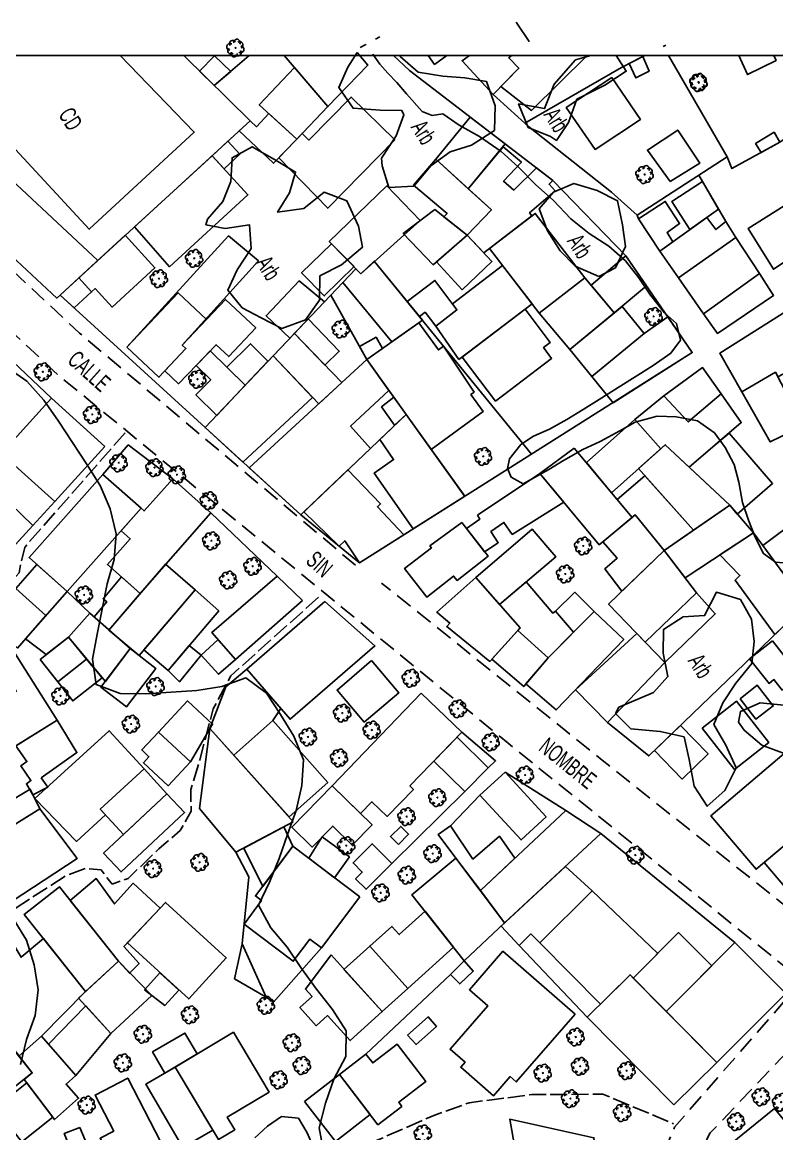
# Model space of a CAD drawing. Header units: millimetres. Extents: x 438774 to 440085, y 7202522 to 7203572.
# Drawn here: x 439328.7 to 439417.3, y 7203430.5 to 7203560.9 of the extents above; entities that cross this region are included whole.
import ezdxf

# ---------------------------------------------------------------- set-up
doc = ezdxf.new("R2010")
doc.units = ezdxf.units.MM
doc.linetypes.add('12', pattern=[3, 2, -1])
doc.linetypes.add('17', pattern=[2.5, 2, -0.5])
for name, color, linetype in [('0421', 104, 'Continuous'), ('0505', 1, 'Continuous'), ('0611', 30, 'Continuous'), ('0612', 7, 'Continuous'), ('0623', 30, 'Continuous'), ('0707', 7, 'Continuous'), ('0801', 10, 'Continuous'), ('0803', 160, 'Continuous'), ('0835', 7, 'Continuous'), ('0836', 7, 'Continuous'), ('1005', 3, 'Continuous'), ('1006', 3, 'Continuous'), ('1007', 3, 'Continuous')]:
    doc.layers.add(name, color=color, linetype=linetype)
doc.styles.add('02', font='swissc.ttf')

# ---------------------------------------------------------------- blocks, each defined once
blk = doc.blocks.new('09')
for p, q in [((-0.04, 0.01), (0.04, 0.01)), ((-0.02, 0.03), (0.02, 0.03)), ((0, 0.05), (0, 0.05)), ((-0.04, -0.01), (0.04, -0.01)), ((-0.02, -0.03), (0.02, -0.03))]:
    blk.add_line(p, q)
for points in [[(-0.61, 0.39), (-0.76, 0.34), (-0.88, 0.27), (-0.97, 0.13), (-1, 0), (-0.96, -0.15), (-0.88, -0.26), (-0.83, -0.31), (-0.73, -0.36), (-0.58, -0.38)], [(-0.12, 0.67), (-0.2, 0.77), (-0.32, 0.84), (-0.46, 0.87), (-0.62, 0.83), (-0.74, 0.77), (-0.81, 0.63), (-0.83, 0.49), (-0.83, 0.42), (-0.79, 0.32), (-0.69, 0.22), (-0.62, 0.16)], [(-0.41, 0.6), (-0.39, 0.72), (-0.35, 0.82), (-0.3, 0.88), (-0.18, 0.96), (-0.03, 1), (0.1, 0.96), (0.24, 0.87), (0.31, 0.75), (0.36, 0.62), (0.37, 0.55)], [(0.11, 0.66), (0.19, 0.71), (0.31, 0.78), (0.42, 0.81), (0.49, 0.81), (0.63, 0.78), (0.76, 0.7), (0.82, 0.58), (0.84, 0.41), (0.81, 0.28), (0.75, 0.16), (0.69, 0.06)], [(0.67, -0.42), (0.8, -0.38), (0.91, -0.29), (0.99, -0.14), (1.01, -0.01), (0.95, 0.14), (0.86, 0.24), (0.8, 0.29), (0.7, 0.32), (0.56, 0.34)], [(-0.14, -0.69), (-0.19, -0.75), (-0.3, -0.83), (-0.4, -0.87), (-0.48, -0.87), (-0.61, -0.83), (-0.74, -0.75), (-0.8, -0.63), (-0.83, -0.47), (-0.79, -0.33), (-0.7, -0.18), (-0.64, -0.12)], [(-0.38, -0.63), (-0.34, -0.76), (-0.26, -0.88), (-0.13, -0.97), (0.01, -1.01), (0.15, -0.97), (0.27, -0.88), (0.32, -0.83), (0.36, -0.73), (0.38, -0.57)], [(0.15, -0.7), (0.32, -0.83), (0.46, -0.87), (0.62, -0.85), (0.74, -0.79), (0.83, -0.66), (0.86, -0.52), (0.86, -0.45), (0.83, -0.34), (0.74, -0.24), (0.67, -0.18)]]:
    blk.add_lwpolyline(points)
blk.add_lwpolyline([(0, -0.05), (-0.05, 0), (0, 0.05), (0.05, 0)], close=True)

msp = doc.modelspace()

# ---------------------------------------------------------------- linework, layer by layer
msp.add_lwpolyline([(440081.59, 7203556.96), (438782.49, 7203556.96), (438782.49, 7202523.15), (440081.59, 7202523.15)], close=True)
at = {"layer": '0421', "linetype": 'Continuous', "flags": 128}
for points in [[(439369.04, 7203558.24), (439369.02, 7203558.26)], [(439419.52, 7203497.35), (439417.12, 7203497.54), (439415.71, 7203498.54), (439414.73, 7203500.48), (439413.94, 7203502.46), (439413.24, 7203504.55), (439412.82, 7203506.94), (439412.27, 7203508.98), (439411.21, 7203511.01), (439409.95, 7203512.7), (439407.94, 7203514.11), (439405.43, 7203514.6), (439403.2, 7203514.66), (439400.65, 7203513.97), (439398.82, 7203512.95), (439396.52, 7203511.68), (439394.47, 7203510.75), (439392.22, 7203509.46), (439390.5, 7203508.43), (439388.82, 7203507.49), (439387.47, 7203506.71), (439386.07, 7203507.5), (439385.64, 7203508.53), (439385.88, 7203509.66), (439387.23, 7203511.35), (439388.68, 7203512.31), (439390.57, 7203513.14), (439392.6, 7203514.26), (439394.53, 7203515.45), (439396.7, 7203516.82), (439398.65, 7203518.04), (439400.93, 7203519.47), (439402.75, 7203520.62), (439404.8, 7203522.06), (439405.96, 7203523.59), (439405.47, 7203525.53), (439404.07, 7203526.78), (439402.42, 7203528.85), (439401.08, 7203530.91), (439399.48, 7203532.88), (439397.54, 7203534.6), (439395.23, 7203536.11), (439393.07, 7203537.82), (439391.02, 7203539.99), (439388.99, 7203541.8), (439386.9, 7203543.91), (439384.91, 7203545.71), (439382.35, 7203547.49), (439379.96, 7203548.8), (439378.06, 7203550.14), (439376.8, 7203549.94), (439375.61, 7203550.42), (439373.8, 7203552.47), (439372.65, 7203553.82), (439371.61, 7203554.89), (439370.65, 7203555.95), (439369.82, 7203557.15)]]:
    msp.add_lwpolyline(points, dxfattribs=at)
at = {"layer": '0505', "linetype": 'Continuous', "flags": 128}
for points, elevation in [([(439326.75, 7203520.48), (439329.21, 7203518.77), (439331.21, 7203516.54), (439332.95, 7203514.09), (439334.6, 7203511.58), (439336.23, 7203509.06), (439337.84, 7203506.53), (439339.02, 7203503.78), (439339.72, 7203500.86), (439339.47, 7203497.87), (439338.66, 7203494.98), (439338.07, 7203492.04), (439337.49, 7203489.1), (439336.93, 7203486.15), (439337.36, 7203483.18), (439340.17, 7203482.15), (439343.17, 7203482.09), (439346.17, 7203482.29), (439349.16, 7203482.49), (439352.12, 7203482.96), (439354.94, 7203483.97), (439357.35, 7203482.18), (439359.01, 7203479.68), (439360.57, 7203477.12), (439361.71, 7203474.34), (439361.51, 7203471.35), (439360.84, 7203468.42), (439359.83, 7203465.59), (439358.86, 7203462.76), (439357.7, 7203459.99), (439356.4, 7203457.29), (439357.86, 7203454.66), (439359.78, 7203452.36), (439361.48, 7203449.88), (439363.24, 7203447.46), (439365.09, 7203445.08), (439366.7, 7203442.56), (439366.66, 7203439.56), (439365.27, 7203436.9), (439364.3, 7203434.06), (439363.52, 7203431.17), (439364.1, 7203428.23)], 65), ([(439327.61, 7203455.73), (439329.18, 7203453.18), (439330.09, 7203450.32), (439330.55, 7203447.36), (439330.19, 7203444.37), (439329.19, 7203441.55), (439328.46, 7203438.63)], 70)]:
    msp.add_lwpolyline(points, dxfattribs=dict(at, elevation=elevation))
at = {"layer": '0611', "linetype": '12', "flags": 128}
for points in [[(439367.82, 7203497.17), (439335.4, 7203524.42), (439305.31, 7203552.55)], [(439300.65, 7203549.6), (439332.81, 7203519.57), (439385.74, 7203476.29), (439418.9, 7203449.53), (439419.33, 7203449.01), (439419.53, 7203448.31), (439419.43, 7203447.5), (439405.25, 7203431.26), (439403.64, 7203427.49), (439400.47, 7203422.97), (439397.16, 7203419.83), (439393.79, 7203417.46), (439389.21, 7203414.52), (439367.76, 7203405.37), (439361.74, 7203401.87), (439351.11, 7203395.7), (439347.83, 7203393.37), (439345.42, 7203391.28), (439343.17, 7203388.56), (439337.08, 7203380.24), (439332.12, 7203372.27), (439327.65, 7203367.25), (439322.46, 7203361.57), (439317.48, 7203356.5), (439308.89, 7203348.57), (439294.71, 7203333.8), (439288.14, 7203325.29), (439286.49, 7203321.81), (439284.59, 7203317.74), (439283.36, 7203313.67), (439282.7, 7203310.14), (439281.8, 7203302.92), (439281.13, 7203294.43), (439281.98, 7203283.9), (439280.61, 7203259.71), (439219.54, 7203257.85), (439207.06, 7203257.76), (439113.11, 7203256.92)], [(439418.8, 7203456.8), (439396.75, 7203474.32), (439370.87, 7203495.09)], [(439449.01, 7203425.46), (439426.17, 7203444.36), (439424.2, 7203444.58), (439422.91, 7203443.88), (439420.13, 7203441.84), (439409.45, 7203430.59), (439408.16, 7203428.19), (439406.66, 7203426.05), (439398.01, 7203418.08), (439390.13, 7203411.9), (439382.42, 7203408.17), (439370.21, 7203403.35), (439359.37, 7203398.01), (439351.56, 7203393.07), (439347.32, 7203389.48), (439344.17, 7203385.67), (439337.6, 7203376.86), (439333.05, 7203369.56), (439327.75, 7203363.43), (439312.91, 7203348.72), (439298.14, 7203333.34), (439296.12, 7203330.6), (439292.55, 7203325.69), (439290.66, 7203322.32), (439289.63, 7203320.04), (439288.15, 7203315.49), (439287.36, 7203310.38), (439284.52, 7203259.91), (439284.89, 7203259.34), (439285.52, 7203259.06), (439349.65, 7203259.94), (439362.8, 7203259.95)]]:
    msp.add_lwpolyline(points, dxfattribs=at)
at = {"layer": '0623', "linetype": '17', "flags": 128}
for points in [[(439340.77, 7203512.72), (439328.97, 7203499.28), (439328.57, 7203497.68), (439328.31, 7203496.28), (439323.04, 7203490.62), (439320.73, 7203489.35), (439318.69, 7203488.14), (439315.35, 7203485.98), (439311.51, 7203483.77), (439306.71, 7203482.39), (439303.03, 7203481.95), (439298.05, 7203481.74), (439295.37, 7203481.61), (439292.29, 7203480.57), (439285.4, 7203478.27), (439275.57, 7203475.45), (439269.03, 7203473.95), (439268.09, 7203474.29), (439267.79, 7203475.04), (439263.09, 7203485.74), (439261.67, 7203485.56), (439253.02, 7203482.84)], [(439363.47, 7203493.43), (439353.15, 7203484.21), (439351.09, 7203480.33), (439349.53, 7203474.35), (439348.48, 7203470.86), (439348.5, 7203468.34), (439347.23, 7203466.07), (439344.73, 7203463.92), (439341.12, 7203460.44), (439339.23, 7203459.77), (439337.95, 7203461.43), (439336.15, 7203461.63), (439333.8, 7203460.74), (439326.49, 7203456.05), (439320.73, 7203451.97), (439315.9, 7203447.7), (439310.66, 7203442.93), (439308.93, 7203441.1), (439315.04, 7203431.52), (439319.39, 7203423.23), (439323.13, 7203417.03), (439326.75, 7203411.56), (439329.27, 7203407.28), (439337.04, 7203413.16), (439341.51, 7203417.09), (439346.19, 7203421), (439351.79, 7203423.76), (439360.09, 7203426.84), (439370.14, 7203429.64), (439377.01, 7203432.64), (439381.15, 7203434.13), (439388.51, 7203435.08), (439396.85, 7203435.13), (439405.13, 7203431.67)]]:
    msp.add_lwpolyline(points, dxfattribs=at)
at = {"layer": '0707', "linetype": 'Continuous', "flags": 128}
for points in [[(439356.11, 7203557.63), (439356.11, 7203557.63)], [(439404.25, 7203558.2), (439403.9, 7203558.03)], [(439403.9, 7203558.04), (439403.9, 7203558.03)], [(439347.65, 7203556.96), (439355.42, 7203549.32), (439332.74, 7203528.51), (439306.29, 7203553.15)], [(439372.26, 7203556.96), (439374.15, 7203555.23), (439390.95, 7203542.32), (439399.55, 7203533.47), (439407.34, 7203522.13), (439368.28, 7203497.48), (439361.37, 7203503.11), (439350.15, 7203513.32)], [(439351.22, 7203553.45), (439355.33, 7203556.96)], [(439377.09, 7203555.93), (439378.51, 7203556.96)], [(439400.85, 7203538.23), (439397.85, 7203540.94), (439388.11, 7203548.65), (439383.95, 7203552.41), (439380.31, 7203556.35), (439381.17, 7203556.96)], [(439401.76, 7203556.96), (439399.01, 7203555.58), (439387.67, 7203549.04)], [(439404.53, 7203556.96), (439411.42, 7203545.07)], [(439400.85, 7203538.23), (439411.42, 7203545.07), (439411.98, 7203543.7), (439417.61, 7203546.82), (439424.36, 7203551.47)], [(439415.21, 7203531.39), (439412.43, 7203535.64), (439411.28, 7203537.49), (439408.11, 7203542.93)], [(439410.43, 7203538.95), (439403.53, 7203534.04)], [(439400.85, 7203538.23), (439401.02, 7203537.82), (439403.53, 7203534.04), (439405.71, 7203530.88), (439408.65, 7203526.69)], [(439412.43, 7203535.64), (439405.71, 7203530.88)], [(439370, 7203532.86), (439388.48, 7203510.22)], [(439415.21, 7203531.39), (439416.88, 7203528.83), (439410.3, 7203524.36), (439408.65, 7203526.69)], [(439408.65, 7203526.69), (439415.21, 7203531.39)], [(439415.21, 7203531.39), (439416.88, 7203528.83), (439410.3, 7203524.36), (439408.65, 7203526.69)], [(439333.15, 7203528.85), (439350.15, 7203513.32), (439366.3, 7203530.35)], [(439364.9, 7203528.88), (439369.12, 7203521.31), (439380.63, 7203505.26)], [(439327.61, 7203521.05), (439332.1, 7203516.77)], [(439369.12, 7203521.31), (439355.33, 7203508.62)], [(439410.73, 7203517.28), (439408.55, 7203520.37), (439404.01, 7203517.07)], [(439361.37, 7203503.11), (439373.74, 7203514.87)], [(439346.36, 7203507.31), (439341.13, 7203511.29), (439338.15, 7203507.84)], [(439332.5, 7203504.65), (439329.93, 7203501.84)], [(439358.61, 7203495.89), (439350.84, 7203503.31)], [(439420.72, 7203492.59), (439402.25, 7203474.82), (439397.39, 7203478.72)], [(439383.39, 7203473.42), (439384.24, 7203474.23), (439380.29, 7203477.61)], [(439385.36, 7203472.92), (439392.51, 7203468.41)], [(439372.07, 7203462.2), (439380.63, 7203470.63)], [(439382.41, 7203470.22), (439378.97, 7203466.62)], [(439412.33, 7203452.91), (439396.62, 7203465.72)], [(439354.48, 7203452.77), (439355.27, 7203460.61), (439353.74, 7203463.51)], [(439357.32, 7203446.53), (439358.16, 7203445.93), (439363.8, 7203452.28)], [(439387.03, 7203452.59), (439395.01, 7203444.16)], [(439369.03, 7203439.84), (439378.97, 7203449.18)]]:
    msp.add_lwpolyline(points, dxfattribs=at)
at = {"layer": '0801', "linetype": 'Continuous', "flags": 128}
for points in [[(439386.65, 7203560.88), (439388.17, 7203558.63), (439388.17, 7203558.63)], [(439367.99, 7203557.33), (439369.27, 7203555.85), (439364.56, 7203550.98), (439359.42, 7203556.96)], [(439404.06, 7203558.11), (439403.9, 7203558.04)], [(439311.6, 7203556.51), (439314.75, 7203553.59), (439315.76, 7203554.66), (439317.37, 7203553.15), (439316.68, 7203552.4), (439337.57, 7203532.94), (439332.74, 7203528.51)], [(439376.35, 7203556.96), (439377.09, 7203555.93), (439378.51, 7203556.96)], [(439386.1, 7203556.96), (439385.79, 7203556.7), (439386.99, 7203555.47), (439383.95, 7203552.41), (439380.31, 7203556.35), (439381.17, 7203556.96)], [(439386.1, 7203556.96), (439385.79, 7203556.7), (439386.99, 7203555.47), (439384.87, 7203553.34), (439388.47, 7203550.54), (439394.99, 7203556.96)], [(439412.79, 7203556.96), (439413.82, 7203554.74), (439417.17, 7203556.39), (439416.92, 7203556.96)], [(439332.74, 7203528.51), (439306.29, 7203553.15)]]:
    msp.add_lwpolyline(points, dxfattribs=at)
for points in [[(439351.22, 7203553.45), (439349.5, 7203555.15), (439351.26, 7203556.95), (439353.15, 7203555.11), (439351.22, 7203553.45)], [(439399.92, 7203556.03), (439401.54, 7203556.85), (439402.27, 7203555.13), (439400.72, 7203554.35), (439399.92, 7203556.03)], [(439360.91, 7203547.17), (439356.51, 7203551.17), (439360.63, 7203555.55), (439364.56, 7203550.98), (439360.91, 7203547.17)], [(439397.9, 7203554.39), (439392.54, 7203550.87), (439395.92, 7203545.96), (439401.24, 7203549.48), (439397.9, 7203554.39)], [(439358.79, 7203544.97), (439361.54, 7203547.83), (439362.33, 7203547.06), (439367.28, 7203552.1), (439372.41, 7203547.08), (439364.54, 7203539.05), (439358.79, 7203544.97)], [(439360.91, 7203547.17), (439358.18, 7203544.33), (439354.13, 7203548.13), (439355.42, 7203549.32), (439356.17, 7203548.62), (439357.62, 7203550.16), (439360.91, 7203547.17)], [(439377.25, 7203544.83), (439381.04, 7203541.35), (439385.39, 7203546.6), (439381.28, 7203549.75), (439377.25, 7203544.83)], [(439404.73, 7203542.18), (439408.23, 7203544.35), (439405.63, 7203548.23), (439402.07, 7203545.88), (439404.73, 7203542.18)], [(439417.61, 7203546.82), (439415.44, 7203545.61), (439414.76, 7203546.65), (439416.94, 7203547.98), (439417.61, 7203546.82)], [(439350.96, 7203545.22), (439352.82, 7203546.93), (439354.23, 7203545.42), (439352.37, 7203543.68), (439350.96, 7203545.22)], [(439385.12, 7203546.26), (439381.04, 7203541.35), (439383.75, 7203538.86), (439380.91, 7203535.9), (439382.86, 7203533.81), (439388.52, 7203538.17), (439388.24, 7203538.52), (439391.26, 7203541.11), (439390.52, 7203541.88), (439390.95, 7203542.32), (439389.05, 7203543.78), (439386.4, 7203541.18), (439385.19, 7203542.23), (439387.27, 7203544.46), (439385.12, 7203546.26)], [(439341.87, 7203536.88), (439350.96, 7203545.22), (439355.17, 7203540.64), (439345.97, 7203532.19), (439341.87, 7203536.88)], [(439377.25, 7203544.83), (439374.63, 7203541.76), (439378.55, 7203538.45), (439378.19, 7203538.06), (439380.91, 7203535.9), (439383.75, 7203538.86), (439377.25, 7203544.83)], [(439375.38, 7203537.61), (439368.44, 7203531.38), (439364.73, 7203535.15), (439371.49, 7203541.67), (439375.38, 7203537.61)], [(439407.06, 7203536.55), (439410.43, 7203538.95), (439408.55, 7203542.19), (439404.93, 7203539.84), (439407.06, 7203536.55)], [(439423.16, 7203536.04), (439416.86, 7203531.91), (439413.91, 7203536.7), (439420.23, 7203540.67), (439423.16, 7203536.04)], [(439377.11, 7203538.92), (439380.91, 7203535.9), (439376.92, 7203532.43), (439373.4, 7203536.11), (439377.11, 7203538.92)], [(439403.53, 7203534.04), (439405.06, 7203535.13), (439404.37, 7203536.23), (439405.85, 7203537.26), (439404.16, 7203539.85), (439401.02, 7203537.82), (439403.53, 7203534.04)], [(439389.37, 7203526.76), (439383.52, 7203534.32), (439388.9, 7203538.46), (439394.72, 7203530.91), (439389.37, 7203526.76)], [(439405.71, 7203530.88), (439412.43, 7203535.64), (439411.28, 7203537.49), (439410.11, 7203536.56), (439409.06, 7203537.98), (439403.53, 7203534.04), (439405.71, 7203530.88)], [(439405.71, 7203530.88), (439412.43, 7203535.64), (439411.28, 7203537.49), (439410.11, 7203536.56), (439409.06, 7203537.98), (439403.53, 7203534.04), (439405.71, 7203530.88)], [(439335.32, 7203530.88), (439336.82, 7203529.24), (439337.25, 7203529.64), (439339.23, 7203527.47), (439344.26, 7203532.08), (439340.78, 7203535.89), (439335.32, 7203530.88)], [(439340.98, 7203522.75), (439352.88, 7203535.82), (439356.4, 7203532.87), (439347.47, 7203523), (439347.9, 7203522.6), (439344.73, 7203519.24), (439340.98, 7203522.75)], [(439380.91, 7203535.9), (439377.31, 7203532.77), (439380.33, 7203529.49), (439383.81, 7203532.8), (439380.91, 7203535.9)], [(439405.71, 7203530.88), (439412.43, 7203535.64), (439415.21, 7203531.39), (439408.65, 7203526.69), (439405.71, 7203530.88)], [(439405.71, 7203530.88), (439412.43, 7203535.64), (439415.21, 7203531.39), (439408.65, 7203526.69), (439405.71, 7203530.88)], [(439364.98, 7203534.9), (439361.48, 7203531.47), (439364.14, 7203528.77), (439367.63, 7203532.21), (439364.98, 7203534.9)], [(439366.3, 7203530.35), (439372.05, 7203523.37), (439375.67, 7203525.92), (439370, 7203532.86), (439368.44, 7203531.38), (439367.86, 7203531.96), (439366.3, 7203530.35)], [(439398.18, 7203526.77), (439401.97, 7203529.95), (439399.55, 7203533.47), (439395.45, 7203530.04), (439398.18, 7203526.77)], [(439379.95, 7203521.31), (439388.53, 7203527.83), (439385.06, 7203532.33), (439379.17, 7203527.85), (439379.71, 7203527.14), (439377.22, 7203525.24), (439379.95, 7203521.31)], [(439333.15, 7203528.85), (439335.32, 7203530.88), (439336.82, 7203529.24), (439334.77, 7203527.36), (439333.15, 7203528.85)], [(439364.15, 7203528.09), (439360.09, 7203523.81), (439357.31, 7203526.45), (439361.2, 7203530.54), (439364.15, 7203528.09)], [(439379.71, 7203527.14), (439377.22, 7203525.24), (439375.98, 7203526.85), (439375.32, 7203526.35), (439373.87, 7203528.12), (439377.12, 7203530.59), (439379.71, 7203527.14)], [(439394.72, 7203530.91), (439389.37, 7203526.76), (439392.95, 7203522.49), (439398.18, 7203526.77), (439394.72, 7203530.91)], [(439340.98, 7203522.75), (439347, 7203529.12), (439350.31, 7203526), (439347.47, 7203523), (439347.9, 7203522.6), (439344.73, 7203519.24), (439340.98, 7203522.75)], [(439345.42, 7203519.97), (439347.9, 7203522.6), (439347.47, 7203523), (439352.55, 7203528.37), (439356.1, 7203525.01), (439352.92, 7203521.65), (439351.43, 7203523.05), (439347.02, 7203518.47), (439345.42, 7203519.97)], [(439387.7, 7203527.2), (439380.31, 7203521.59), (439384.24, 7203516.43), (439390.83, 7203521.45), (439389.88, 7203522.72), (439390.67, 7203523.32), (439387.7, 7203527.2)], [(439399.11, 7203527.55), (439392.95, 7203522.49), (439395.54, 7203519.33), (439401.68, 7203524.37), (439399.11, 7203527.55)], [(439360.63, 7203524.37), (439364.19, 7203520.66), (439365.89, 7203522.28), (439362.26, 7203526.1), (439360.63, 7203524.37)], [(439395.54, 7203519.33), (439401.68, 7203524.37), (439404.48, 7203526.3), (439407.34, 7203522.13), (439398.03, 7203516.25), (439395.54, 7203519.33)], [(439417.36, 7203519.29), (439421.48, 7203521.49), (439418.3, 7203526.95), (439410.56, 7203522.05), (439413.14, 7203517.54), (439417.09, 7203519.81), (439417.36, 7203519.29)], [(439369.12, 7203521.31), (439376.68, 7203510.77), (439382.79, 7203515.22), (439381.35, 7203517.2), (439381.73, 7203517.49), (439378.14, 7203522.89), (439377.54, 7203522.44), (439375.23, 7203525.61), (439369.12, 7203521.31)], [(439358.12, 7203521.73), (439363.48, 7203516.13), (439366.18, 7203518.6), (439360.63, 7203524.37), (439358.12, 7203521.73)], [(439350.73, 7203522.33), (439354.87, 7203518.29), (439351.52, 7203514.76), (439349.07, 7203517.16), (439350.81, 7203518.93), (439349.08, 7203520.62), (439350.73, 7203522.33)], [(439354.87, 7203518.29), (439352.71, 7203520.4), (439355.46, 7203523.17), (439357.53, 7203521.1), (439354.87, 7203518.29)], [(439350.15, 7203513.32), (439354.58, 7203509.28), (439362.76, 7203516.87), (439358.12, 7203521.73), (439350.15, 7203513.32)], [(439355.32, 7203508.61), (439369.12, 7203521.31), (439371.73, 7203517.67), (439367.22, 7203513.48), (439369.56, 7203510.89), (439361.37, 7203503.11), (439355.32, 7203508.61)], [(439420.36, 7203513.52), (439417.09, 7203519.81), (439413.14, 7203517.54), (439416.49, 7203511.64), (439420.36, 7203513.52)], [(439338.38, 7203511.09), (439332.1, 7203516.77), (439326.25, 7203510.3), (439332.5, 7203504.65), (439338.38, 7203511.09)], [(439400.58, 7203514.27), (439403.64, 7203510.84), (439404.17, 7203511.31), (439406.99, 7203508.67), (439413.09, 7203513.92), (439410.73, 7203517.28), (439406.86, 7203513.99), (439404.01, 7203517.07), (439400.58, 7203514.27)], [(439374.58, 7203501.45), (439370, 7203507.99), (439372.27, 7203509.58), (439370.64, 7203511.92), (439373.74, 7203514.87), (439380.62, 7203505.27), (439374.58, 7203501.45)], [(439394.92, 7203509.22), (439400.58, 7203514.27), (439403.64, 7203510.84), (439397.87, 7203505.68), (439394.92, 7203509.22)], [(439406.99, 7203508.67), (439409.75, 7203511.05), (439411.65, 7203512.68), (439416.76, 7203506.77), (439412.62, 7203503.19), (439411.74, 7203504.21), (439406.99, 7203508.67)], [(439393.49, 7203510.92), (439400.29, 7203502.79), (439396.42, 7203499.58), (439389.44, 7203507.94), (439393.49, 7203510.92)], [(439404.17, 7203511.31), (439411.74, 7203504.21), (439407.49, 7203501.28), (439401.03, 7203508.51), (439404.17, 7203511.31)], [(439342.63, 7203503.86), (439333.97, 7203494.11), (439329.49, 7203498.09), (439338.15, 7203507.84), (439342.63, 7203503.86)], [(439361.72, 7203503.45), (439366.92, 7203508.39), (439370.74, 7203504.38), (439370.38, 7203504.04), (439373.48, 7203500.76), (439368.28, 7203497.48), (439366.54, 7203500.06), (439365.9, 7203499.42), (439361.72, 7203503.45)], [(439382.11, 7203503.07), (439389.44, 7203507.94), (439392.24, 7203504.59), (439386.2, 7203500.79), (439385.23, 7203502.2), (439383.69, 7203501.13), (439384.55, 7203499.82), (439382.96, 7203498.76), (439380.83, 7203501.5), (439382.38, 7203502.57), (439382.11, 7203503.07)], [(439407.49, 7203501.28), (439401.78, 7203507.67), (439398.52, 7203504.91), (439400.29, 7203502.79), (439400.64, 7203503.08), (439404.02, 7203498.89), (439407.49, 7203501.28)], [(439342.63, 7203503.86), (439340.28, 7203501.22), (439341.36, 7203500.27), (439338.69, 7203497.28), (439342.52, 7203493.86), (439350.84, 7203503.31), (439346.36, 7203507.31), (439342.99, 7203503.55), (439342.63, 7203503.86)], [(439329.93, 7203501.84), (439326.63, 7203498.23), (439322.53, 7203501.96), (439325.92, 7203505.67), (439329.93, 7203501.84)], [(439411.74, 7203504.21), (439404.02, 7203498.89), (439406.49, 7203495.71), (439414.53, 7203500.98), (439411.74, 7203504.21)], [(439396.85, 7203499.94), (439400.64, 7203503.08), (439404.02, 7203498.89), (439399.08, 7203494.14), (439397.06, 7203496.75), (439398.51, 7203497.99), (439396.85, 7203499.94)], [(439415.63, 7203499.49), (439421.42, 7203491.6), (439425.78, 7203494.81), (439419.95, 7203502.76), (439415.63, 7203499.49)], [(439380.27, 7203502.21), (439383.37, 7203498.24), (439379.72, 7203495.4), (439379.32, 7203495.9), (439376.17, 7203493.45), (439373.56, 7203496.8), (439376.71, 7203499.24), (439376.54, 7203499.45), (439380.27, 7203502.21)], [(439381.92, 7203495.76), (439388.56, 7203501.4), (439391.31, 7203498.15), (439384.72, 7203492.57), (439381.92, 7203495.76)], [(439420.72, 7203492.59), (439417.04, 7203489.06), (439412.36, 7203495.41), (439412.93, 7203495.97), (439410.57, 7203498.39), (439414.53, 7203500.98), (439420.72, 7203492.59)], [(439404.02, 7203498.89), (439397.51, 7203492.63), (439401.81, 7203488.16), (439407.85, 7203493.96), (439404.02, 7203498.89)], [(439331.47, 7203491.27), (439333.97, 7203494.11), (439330.41, 7203497.28), (439327.92, 7203494.46), (439331.47, 7203491.27)], [(439338.85, 7203489.58), (439345.48, 7203497.31), (439348.99, 7203494.3), (439342.4, 7203486.6), (439338.85, 7203489.58)], [(439342.52, 7203493.86), (439338.85, 7203489.58), (439337.14, 7203491.12), (439338.61, 7203492.9), (439338.17, 7203493.25), (439340.32, 7203495.83), (439342.52, 7203493.86)], [(439361.6, 7203493.04), (439353.7, 7203486.11), (439350.92, 7203489.28), (439358.61, 7203495.89), (439361.6, 7203493.04)], [(439381.92, 7203495.76), (439387.12, 7203489.84), (439383.57, 7203485.9), (439378.51, 7203489.99), (439378.88, 7203490.4), (439377.34, 7203491.69), (439381.92, 7203495.76)], [(439384.72, 7203492.57), (439387.12, 7203489.84), (439386.84, 7203489.53), (439390.4, 7203486.3), (439393.41, 7203489.31), (439391.27, 7203491.81), (439390.98, 7203491.55), (439387.84, 7203495.22), (439384.72, 7203492.57)], [(439324.54, 7203490.71), (439328.12, 7203487.47), (439331.47, 7203491.27), (439327.92, 7203494.46), (439324.54, 7203490.71)], [(439329.06, 7203488.53), (439333.97, 7203494.11), (439336.63, 7203491.57), (439334.12, 7203488.74), (439331.5, 7203486.69), (439329.06, 7203488.53)], [(439342.96, 7203487.26), (439348.99, 7203494.3), (439351.75, 7203491.85), (439345.8, 7203484.84), (439342.96, 7203487.26)], [(439393.41, 7203489.31), (439395.82, 7203491.74), (439393.54, 7203494.02), (439391.27, 7203491.81), (439393.41, 7203489.31)], [(439407.85, 7203493.96), (439401.81, 7203488.16), (439404.1, 7203485.79), (439410.03, 7203491.49), (439407.85, 7203493.96)], [(439364.22, 7203492.94), (439355.05, 7203485), (439360.13, 7203479.12), (439370.08, 7203487.72), (439364.22, 7203492.94)], [(439334.12, 7203488.74), (439336.63, 7203491.57), (439341.37, 7203487.41), (439338.44, 7203483.54), (439334.12, 7203488.74)], [(439387.81, 7203483.26), (439390.4, 7203486.3), (439395.82, 7203491.74), (439399.29, 7203488.47), (439391.36, 7203480.21), (439387.81, 7203483.26)], [(439386.84, 7203489.53), (439390.4, 7203486.3), (439387.55, 7203482.95), (439383.8, 7203486.15), (439386.84, 7203489.53)], [(439330.8, 7203486.13), (439334.12, 7203488.74), (439336.24, 7203486.17), (439332.85, 7203483.51), (439330.8, 7203486.13)], [(439353.7, 7203486.11), (439351.66, 7203488.43), (439349.68, 7203486.65), (439351.72, 7203484.39), (439353.7, 7203486.11)], [(439404.1, 7203485.79), (439400.82, 7203489.19), (439393.64, 7203482.58), (439397.39, 7203478.72), (439404.1, 7203485.79)], [(439416.74, 7203488.3), (439419.88, 7203484.27), (439417.88, 7203482.54), (439416.92, 7203483.77), (439416.36, 7203483.32), (439414.07, 7203486.2), (439416.74, 7203488.3)], [(439325.73, 7203485.95), (439327.97, 7203482.39), (439324.84, 7203480.42), (439327.28, 7203475.58), (439332.8, 7203479), (439327.63, 7203487.16), (439325.73, 7203485.95)], [(439341.37, 7203487.41), (439337.92, 7203482.86), (439340.94, 7203480.57), (439344.36, 7203485.07), (439341.37, 7203487.41)], [(439348.29, 7203487.77), (439345.8, 7203484.84), (439347.15, 7203483.51), (439349.68, 7203486.65), (439348.29, 7203487.77)], [(439336.24, 7203486.17), (439332.85, 7203483.51), (439334.61, 7203481.26), (439338.07, 7203483.98), (439336.24, 7203486.17)], [(439369.7, 7203485.99), (439365.64, 7203482.54), (439368.83, 7203478.78), (439372.9, 7203482.23), (439369.7, 7203485.99)], [(439355.05, 7203485), (439359.04, 7203480.38), (439358.08, 7203478.95), (439353.54, 7203474.91), (439350.72, 7203478.02), (439352.57, 7203482.91), (439355.05, 7203485)], [(439412.96, 7203481.49), (439414.8, 7203479.11), (439416.84, 7203480.68), (439414.97, 7203483.11), (439412.96, 7203481.49)], [(439375.53, 7203482.19), (439365.05, 7203471.31), (439368.39, 7203468.04), (439369.73, 7203469.43), (439371.53, 7203467.71), (439374.6, 7203470.89), (439374.19, 7203471.29), (439380.29, 7203477.61), (439375.53, 7203482.19)], [(439348.43, 7203474.11), (439344.67, 7203477.61), (439348.08, 7203481.26), (439351.03, 7203478.55), (439348.43, 7203474.11)], [(439408.5, 7203478.07), (439412.51, 7203481.24), (439416.33, 7203476.4), (439412.3, 7203473.21), (439408.5, 7203478.07)], [(439330.89, 7203472.25), (439335.11, 7203475.21), (439332.8, 7203479), (439327.94, 7203476), (439329.23, 7203474.14), (439328.5, 7203473.63), (439329.7, 7203471.92), (439329.17, 7203471.55), (439329.94, 7203470.25), (439331.69, 7203471.16), (439330.89, 7203472.25)], [(439360, 7203467.65), (439353.54, 7203474.91), (439358.08, 7203478.95), (439364.55, 7203471.7), (439360, 7203467.65)], [(439342.99, 7203473.29), (439337.84, 7203468.55), (439338.44, 7203467.9), (439335.07, 7203464.79), (439330.15, 7203469.82), (439338.87, 7203477.76), (439342.99, 7203473.29)], [(439348.43, 7203474.11), (439344.67, 7203477.61), (439342.71, 7203475.51), (439343.56, 7203474.71), (439342.91, 7203474.01), (439345.82, 7203471.31), (439348.43, 7203474.11)], [(439360.49, 7203467.09), (439350.72, 7203478.02), (439349.49, 7203468.65), (439353.74, 7203463.51), (439360.49, 7203467.09)], [(439402.91, 7203475.46), (439405.96, 7203478.39), (439409.2, 7203475.04), (439406.15, 7203472.09), (439402.91, 7203475.46)], [(439379.73, 7203477.03), (439377.01, 7203474.21), (439380.63, 7203470.63), (439383.39, 7203473.42), (439379.73, 7203477.03)], [(439425.05, 7203470.11), (439419.69, 7203476.42), (439409.51, 7203467.78), (439414.83, 7203461.51), (439425.05, 7203470.11)], [(439337.84, 7203468.55), (439342.99, 7203473.29), (439345.67, 7203470.37), (439340.57, 7203465.59), (439337.84, 7203468.55)], [(439385.36, 7203472.92), (439382.41, 7203470.22), (439387.24, 7203464.95), (439390.18, 7203467.65), (439385.36, 7203472.92)], [(439365.05, 7203471.31), (439369.74, 7203466.74), (439367.42, 7203464.36), (439365.13, 7203466.59), (439362.72, 7203464.11), (439360.32, 7203466.44), (439365.05, 7203471.31)], [(439415.79, 7203462.31), (439426.47, 7203471.31), (439428.08, 7203469.39), (439429.75, 7203470.78), (439432.13, 7203467.95), (439431.3, 7203467.25), (439431.66, 7203466.83), (439430.54, 7203465.88), (439430.78, 7203465.58), (439424.62, 7203460.4), (439424.33, 7203460.73), (439420.1, 7203457.17), (439415.79, 7203462.31)], [(439330.75, 7203468.59), (439327.92, 7203466.84), (439326.58, 7203469.07), (439329.62, 7203470.9), (439330.75, 7203468.59)], [(439345.67, 7203470.37), (439338.23, 7203463.39), (439340.28, 7203461.2), (439347.73, 7203468.19), (439345.67, 7203470.37)], [(439326.13, 7203456.89), (439335.12, 7203462.77), (439330.75, 7203468.59), (439320.83, 7203462.46), (439322.48, 7203459.92), (439323.65, 7203460.69), (439326.13, 7203456.89)], [(439396.62, 7203465.72), (439385.31, 7203455.22), (439382.46, 7203459.01), (439392.51, 7203468.41), (439396.62, 7203465.72)], [(439360.45, 7203464.21), (439356.91, 7203459.51), (439354.68, 7203464), (439359.38, 7203466.5), (439360.45, 7203464.21)], [(439372.84, 7203464.42), (439374.04, 7203465.63), (439373.11, 7203466.55), (439371.91, 7203465.34), (439372.84, 7203464.42)], [(439386.52, 7203462.82), (439382.46, 7203459.01), (439379.58, 7203462.82), (439377.49, 7203465.59), (439378.97, 7203466.62), (439381.59, 7203462.71), (439384.7, 7203465.38), (439386.52, 7203462.82)], [(439362.32, 7203462.81), (439365.34, 7203460.53), (439367.08, 7203462.96), (439363.88, 7203465.31), (439362.32, 7203462.81)], [(439368.33, 7203458.29), (439363.8, 7203452.28), (439362.44, 7203453.31), (439360.5, 7203450.72), (439354.72, 7203455.09), (439356.75, 7203457.86), (439356.06, 7203458.38), (439360.45, 7203464.21), (439368.33, 7203458.29)], [(439372.07, 7203462.2), (439369.05, 7203459.18), (439367.82, 7203460.41), (439368.6, 7203461.19), (439367.52, 7203462.26), (439369.75, 7203464.51), (439372.07, 7203462.2)], [(439385.31, 7203455.22), (439379.58, 7203462.82), (439374.42, 7203458.53), (439380.57, 7203450.78), (439385.31, 7203455.22)], [(439384.91, 7203454.85), (439392.44, 7203461.85), (439395.59, 7203458.97), (439389.45, 7203452.89), (439388.4, 7203453.94), (439387.03, 7203452.59), (439384.91, 7203454.85)], [(439339.97, 7203450.75), (439333.05, 7203459.47), (439328.92, 7203456.21), (439336.09, 7203447.19), (439339.97, 7203450.75)], [(439334.32, 7203457.86), (439339.97, 7203450.75), (439341.28, 7203449.32), (439342.4, 7203450.47), (439340.62, 7203452.45), (439344.89, 7203456.94), (439341.69, 7203459.87), (439339.51, 7203457.46), (439337.38, 7203460.42), (439334.32, 7203457.86)], [(439389.45, 7203452.89), (439396.57, 7203445.7), (439400.03, 7203449.14), (439400.41, 7203448.76), (439403.28, 7203451.62), (439395.59, 7203458.97), (439389.45, 7203452.89)], [(439341.02, 7203452.88), (439348.22, 7203446.3), (439352.63, 7203451.12), (439345.51, 7203457.62), (439341.02, 7203452.88)], [(439379.31, 7203452.38), (439373.94, 7203447.54), (439369.48, 7203452.5), (439372.07, 7203454.82), (439372.93, 7203453.85), (439375.97, 7203456.59), (439379.31, 7203452.38)], [(439336.09, 7203447.19), (439330.95, 7203441.94), (439328.29, 7203439.6), (439322.13, 7203447.52), (439324.17, 7203449.15), (439322.38, 7203451.97), (439326.52, 7203454.61), (439328.55, 7203451.2), (439331.16, 7203453.39), (439336.09, 7203447.19)], [(439404.28, 7203444.85), (439409.62, 7203450.19), (439405.73, 7203454.08), (439400.41, 7203448.76), (439404.28, 7203444.85)], [(439410.22, 7203438.85), (439404.28, 7203444.85), (439412.33, 7203452.91), (439418.3, 7203446.96), (439410.22, 7203438.85)], [(439353.61, 7203448.68), (439354.48, 7203452.77), (439357.32, 7203446.53), (439353.61, 7203448.68)], [(439373.94, 7203447.54), (439369.48, 7203452.5), (439366.45, 7203449.77), (439370.94, 7203444.82), (439373.94, 7203447.54)], [(439393.58, 7203444.51), (439386.67, 7203436.57), (439385.97, 7203437.19), (439384, 7203434.93), (439380.16, 7203438.29), (439380.67, 7203438.87), (439378.9, 7203440.41), (439383.33, 7203445.5), (439381.18, 7203447.38), (439385.11, 7203451.9), (439393.58, 7203444.51)], [(439339.97, 7203450.75), (439335.29, 7203446.38), (439339.09, 7203442.26), (439343.91, 7203446.72), (439339.97, 7203450.75)], [(439364.93, 7203451.46), (439370.94, 7203444.82), (439367.18, 7203441.42), (439364.52, 7203444.36), (439363.2, 7203443.16), (439361.27, 7203445.29), (439362.71, 7203446.59), (439361.93, 7203447.46), (439364.93, 7203451.46)], [(439378.97, 7203449.18), (439380.57, 7203450.78), (439381.62, 7203449.56), (439380.04, 7203448.06), (439378.97, 7203449.18)], [(439344.85, 7203449.37), (439347.07, 7203447.35), (439345.42, 7203445.52), (439343.05, 7203447.39), (439344.85, 7203449.37)], [(439405.19, 7203433.88), (439395.01, 7203444.16), (439400.03, 7203449.14), (439410.22, 7203438.85), (439405.19, 7203433.88)], [(439331.77, 7203441.01), (439336.13, 7203445.48), (439339.09, 7203442.26), (439334.99, 7203437.34), (439331.77, 7203441.01)], [(439325.12, 7203443.68), (439317.02, 7203437.41), (439321.84, 7203431.27), (439329.85, 7203437.62), (439325.12, 7203443.68)], [(439373.92, 7203442.07), (439376.32, 7203444.21), (439377.31, 7203443.09), (439374.91, 7203440.95), (439373.92, 7203442.07)], [(439346.63, 7203438.31), (439353.48, 7203442.4), (439357.66, 7203435.38), (439352.75, 7203432.45), (439353.64, 7203430.95), (439351.71, 7203429.8), (439346.63, 7203438.31)], [(439328.29, 7203439.6), (439330.95, 7203441.94), (439334.99, 7203437.34), (439333.83, 7203436.32), (439335.3, 7203434.65), (439332.48, 7203432.16), (439328.9, 7203436.87), (439329.85, 7203437.62), (439328.29, 7203439.6)], [(439345.42, 7203437.61), (439349.2, 7203439.85), (439347.78, 7203442.29), (439343.98, 7203440.08), (439345.42, 7203437.61)], [(439365.91, 7203437.44), (439370.43, 7203431.55), (439373.24, 7203433.7), (439372.88, 7203434.18), (439376.05, 7203436.6), (439372.68, 7203441), (439369.83, 7203438.8), (439369.03, 7203439.84), (439365.91, 7203437.44)], [(439346.63, 7203438.31), (439351.04, 7203430.93), (439347.55, 7203428.88), (439343.19, 7203436.29), (439346.63, 7203438.31)], [(439361.82, 7203434.26), (439365.91, 7203437.44), (439369.51, 7203432.76), (439365.45, 7203429.59), (439361.82, 7203434.26)], [(439329.22, 7203436.46), (439332.27, 7203432.45), (439328.62, 7203429.53), (439325.47, 7203433.48), (439329.22, 7203436.46)], [(439344.95, 7203429.51), (439341.06, 7203437.02), (439337.23, 7203435.02), (439339.42, 7203430.8), (439337.83, 7203429.97), (439339.53, 7203426.68), (439344.95, 7203429.51)], [(439420.54, 7203429.1), (439415.23, 7203424.91), (439411.84, 7203429.25), (439417, 7203433.45), (439420.54, 7203429.1)], [(439387.17, 7203425.07), (439385.9, 7203432.2), (439395.78, 7203430.03), (439396.19, 7203426.58), (439387.17, 7203425.07)], [(439335.45, 7203431.24), (439333.62, 7203430.51), (439334.22, 7203429), (439336.05, 7203429.73), (439335.45, 7203431.24)]]:
    msp.add_lwpolyline(points, close=True, dxfattribs=at)
at = {"layer": '0803', "linetype": 'Continuous', "flags": 128}
for points in [[(439369.12, 7203521.31), (439368.28, 7203522.82), (439370.22, 7203523.93), (439370.99, 7203522.62), (439369.12, 7203521.31)], [(439372.29, 7203516.89), (439373.74, 7203514.87), (439372.4, 7203513.6), (439370.86, 7203515.75), (439372.29, 7203516.89)]]:
    msp.add_lwpolyline(points, close=True, dxfattribs=at)
at = {"layer": '0835', "linetype": 'Continuous', "flags": 128}
msp.add_lwpolyline([(439340.16, 7203556.96), (439348.87, 7203548), (439336.55, 7203536.6), (439321.14, 7203553.24), (439325.16, 7203556.96)], dxfattribs=at)
at = {"layer": '1005'}
for points in [[(439370.16, 7203558.89), (439370.64, 7203559.15)], [(439372.94, 7203556.96), (439373.05, 7203556.85), (439375.14, 7203555.02), (439378.07, 7203554.54), (439380.63, 7203554.37), (439383.17, 7203553.94), (439384.21, 7203551.09), (439384.11, 7203548.18), (439381.41, 7203546.45), (439378.93, 7203545.69), (439376.63, 7203544.03), (439374.65, 7203541.63), (439371.72, 7203541.5), (439370.92, 7203544.05), (439370.86, 7203544.92), (439372.58, 7203547.57), (439373.47, 7203550.02), (439373.26, 7203550.52), (439370.71, 7203550.58), (439367.52, 7203550.78), (439365.83, 7203553.23), (439366.89, 7203555.61), (439367.99, 7203557.33)], [(439368.36, 7203557.9), (439369.02, 7203558.26)], [(439395.44, 7203556.96), (439393.63, 7203556.47), (439391.12, 7203553.6), (439390, 7203550.74), (439386.95, 7203551.29), (439388.07, 7203548.52), (439390.68, 7203547.47), (439391.38, 7203547.01), (439392.81, 7203549.12), (439393.79, 7203551.84), (439397.08, 7203553.51), (439399.58, 7203555.12), (439398.42, 7203556.96)], [(439355.97, 7203430.03), (439357.46, 7203431.37), (439359.1, 7203432.5), (439361.1, 7203432.32), (439362.13, 7203430.61), (439362.92, 7203428.78)]]:
    msp.add_lwpolyline(points, dxfattribs=at)
for points in [[(439350.44, 7203537.76), (439352.22, 7203539.83), (439353.17, 7203542.21), (439353.32, 7203544.98), (439355.68, 7203546.27), (439358.28, 7203544.77), (439360.77, 7203543.29), (439360.05, 7203540.88), (439358.66, 7203538.58), (439361.75, 7203539.03), (439364.12, 7203540.93), (439366.79, 7203539.94), (439368.15, 7203536.97), (439368.62, 7203534.49), (439366.16, 7203532.41), (439363.63, 7203531.11), (439363.59, 7203528.26), (439361.94, 7203525.98), (439359.16, 7203524.95), (439356.71, 7203526.2), (439354.48, 7203527.38), (439352.8, 7203529.43), (439353.92, 7203531.85), (439355.57, 7203534.33), (439355.37, 7203537.11), (439352.52, 7203536.7), (439350.24, 7203537.12)], [(439396.38, 7203531.05), (439393.59, 7203532.27), (439391.84, 7203534.08), (439390.35, 7203536.42), (439389.36, 7203539), (439391.06, 7203540.96), (439393.45, 7203541.96), (439396.16, 7203541.12), (439398.57, 7203539.93), (439399.14, 7203537.12), (439399.51, 7203534.56), (439398.32, 7203532.07)], [(439399.92, 7203481.04), (439402.78, 7203482.25), (439404.47, 7203484.11), (439403.93, 7203486.87), (439403.96, 7203489.65), (439406.27, 7203491.12), (439408.79, 7203491.27), (439410.17, 7203494.02), (439412.98, 7203493.17), (439414.29, 7203490.86), (439414.6, 7203488.23), (439414.34, 7203485.67), (439412.43, 7203483.34), (439410.91, 7203481.02), (439409.88, 7203478.48), (439411.28, 7203476.09), (439412.49, 7203473.41), (439411.17, 7203470.75), (439409.09, 7203468.9), (439407.54, 7203471.28), (439406.99, 7203474.39), (439406.37, 7203477.04), (439403.57, 7203477.69), (439400.11, 7203477.99), (439398.34, 7203479.8), (439398.72, 7203480.53)], [(439412.75, 7203478.79), (439412.99, 7203480.01), (439415.3, 7203481.05), (439418.09, 7203480.75), (439420.63, 7203479.38), (439423.38, 7203479.4), (439426.31, 7203479.02), (439429.42, 7203478.49), (439431.97, 7203477.32), (439432.36, 7203474.1), (439434.32, 7203472.08), (439433.71, 7203468.92), (439431.18, 7203468.05), (439428.59, 7203468.4), (439427.05, 7203470.93), (439425.66, 7203473.05), (439422.89, 7203474.13), (439420.66, 7203475.48), (439417.93, 7203475.16), (439415.5, 7203476.07), (439413.41, 7203477.83)]]:
    msp.add_lwpolyline(points, close=True, dxfattribs=at)

# ---------------------------------------------------------------- block references
at = {"layer": '1007', "rotation": 302}
for p in [(439353.71, 7203557.86), (439408.06, 7203553.85), (439408.1, 7203553.79), (439401.75, 7203543.02), (439348.87, 7203533.18), (439344.73, 7203530.8), (439402.8, 7203526.37), (439366.09, 7203524.89), (439331.1, 7203519.87), (439349.25, 7203519.01), (439336.9, 7203514.87), (439340.01, 7203509.2), (439382.79, 7203509.95), (439344.21, 7203508.63), (439346.84, 7203507.8), (439350.59, 7203504.76), (439350.89, 7203500.05), (439394.54, 7203499.44), (439355.73, 7203497.06), (439392.43, 7203496.16), (439352.88, 7203495.45), (439335.94, 7203493.7), (439344.35, 7203482.96), (439374.31, 7203483.94), (439333.18, 7203481.85), (439379.84, 7203480.35), (439366.25, 7203479.84), (439341.46, 7203478.55), (439369.72, 7203477.85), (439362.23, 7203477.04), (439383.69, 7203476.45), (439365.88, 7203474.58), (439387.71, 7203472.57), (439377.42, 7203469.92), (439373.81, 7203467.69), (439366.72, 7203464.29), (439376.87, 7203463.35), (439400.65, 7203463.18), (439349.5, 7203462.33), (439344.04, 7203461.59), (439373.84, 7203460.84), (439370.76, 7203458.75), (439357.29, 7203445.56), (439348.39, 7203444.45), (439342.86, 7203442.17), (439360.35, 7203441.17), (439393.65, 7203441.84), (439340.5, 7203438.81), (439361.53, 7203438.5), (439394.17, 7203438.41), (439389.79, 7203437.61), (439399.63, 7203437.89), (439358.8, 7203436.82), (439393.03, 7203434.61), (439415.41, 7203434.83), (439336.26, 7203433.86), (439417.77, 7203434.2), (439399.12, 7203432.98), (439412.49, 7203431.91), (439375.71, 7203430.48)]:
    msp.add_blockref('09', p, dxfattribs=at)

# ---------------------------------------------------------------- texts
at = {"layer": '0612', "style": '02', "width": 0.75}
for s, rotation, p in [('CALLE', 318, (439333.86, 7203521.04)), ('SIN', 318, (439361.85, 7203497.53)), ('NOMBRE', 321, (439389.18, 7203475.55))]:
    msp.add_text(s, height=2, rotation=rotation, dxfattribs=at).set_placement(p)
at = {"layer": '0836', "style": '02', "width": 0.75}
msp.add_text('CD', height=2, rotation=302, dxfattribs=at).set_placement((439332.86, 7203550.05))
at = {"layer": '1006', "style": '02', "width": 0.75}
for p in [(439389.82, 7203550.02), (439374.24, 7203548.57), (439392.57, 7203535.21), (439356.04, 7203532.65), (439406.76, 7203485.97)]:
    msp.add_text('Arb', height=2, rotation=302, dxfattribs=at).set_placement(p)

doc.saveas('drawing.dxf')
